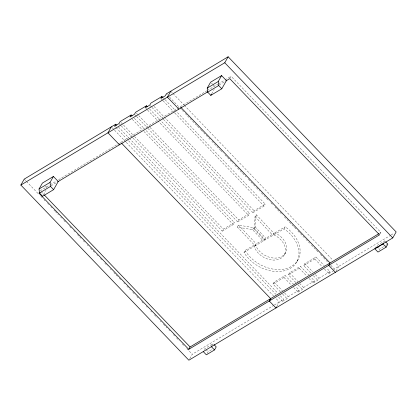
<?xml version="1.0" encoding="UTF-8"?>
<svg xmlns="http://www.w3.org/2000/svg" width="417" height="417" viewBox="0 0 417 417"><rect width="100%" height="100%" fill="white"/><g stroke="black" fill="none" stroke-linecap="round" stroke-linejoin="round"><path stroke-width="0.31" stroke-dasharray="2.08 1.56" d="M253.989 228.943L255.032 216.611L256.158 214.619L274.005 233.411L272.874 235.397L264.696 240.218L253.989 228.943L255.115 226.952L256.158 214.619M43.535 194.619L46 190.277M120.263 143.359L120.805 142.405M211.716 93.736L214.187 89.394M230.007 78.156L231.091 76.248L380.914 232.446L380.101 233.88M132.992 138.116L222.23 231.154L223.356 229.162L234.364 222.563L146.028 130.469M222.23 231.154L233.233 224.549L234.364 222.563M147.952 128.405L237.638 221.907L238.764 219.921L249.689 213.374L160.899 120.805M237.315 227.051L238.441 225.065L253.755 227.755L264.461 239.035L263.335 241.021L255.157 245.837L237.315 227.051L252.629 229.746L263.335 241.021M237.638 221.907L248.558 215.36L249.689 213.374M163.276 119.215L252.963 212.717L254.089 210.731L265.186 204.075L176.401 111.511M252.963 212.717L264.06 206.061L265.186 204.075M252.629 229.746L253.755 227.755M273.792 234.854L284.04 228.818L285.979 230.22A31.239 22.7 29.6 0 1 290.357 268.355A31.239 22.7 29.6 0 1 245.154 254.276L243.992 252.421L245.123 250.429L255.366 244.393L255.485 244.805A16.941 12.307 29.6 0 0 281.991 256.366A16.941 12.307 29.6 0 0 275.392 233.072L274.923 232.868L273.792 234.854L274.261 235.063A16.941 12.307 29.6 0 1 280.86 258.352A16.941 12.307 29.6 0 1 254.354 246.791L254.24 246.379L255.366 244.393M189.782 358.589L192.242 354.252L273.766 305.353M255.157 245.837L256.283 243.851L264.461 239.035M264.696 240.218L265.827 238.227L274.005 233.411M204.393 349.555L204.971 348.544L213.113 343.66L212.253 345.177M207.218 353.308L208.083 351.786L212.425 349.18M284.04 228.818L285.165 226.827L287.104 228.229A31.239 22.7 29.6 0 1 291.488 266.369A31.239 22.7 29.6 0 1 246.28 252.29L245.123 250.429M284.321 254.907L285.452 252.921M280.443 291.843L272.979 284.066L274.11 282.08L285.119 275.475L293.459 284.17M272.979 284.066L283.987 277.461L285.119 275.475M295.851 282.601L288.392 274.819L289.518 272.833L300.438 266.286L308.778 274.98M296.742 261.996L297.874 260.01M276.888 306.339L279.348 302.002L275.746 298.249M288.392 274.819L299.312 268.272L300.438 266.286M278.572 297.123L282.627 301.35L283.753 299.364L280.151 295.606M310.738 272.953L303.712 265.629L304.843 263.643L315.94 256.987L324.28 265.681M282.627 301.35L287.026 298.708L288.157 296.722L299.161 290.117L295.653 286.458M303.712 265.629L314.814 258.973L315.94 256.987M293.646 287.532L298.035 292.103L299.161 290.117M298.035 292.103L302.434 289.466L303.566 287.48L314.486 280.928L310.535 276.81M308.966 278.337L313.36 282.914L314.486 280.928M313.36 282.914L317.759 280.276L318.89 278.285L329.988 271.629L326.475 267.969M324.468 269.038L328.857 273.615L329.988 271.629M333.543 270.477L334.387 268.991L390.583 235.282M336.019 271.227L338.786 266.354L335.185 262.595M375.149 248.313L376.608 245.749L384.75 240.864L383.875 242.402M379.136 250.018L379.72 248.991L383.52 246.713M40.235 190.731L49.68 185.065M50.238 184.731L56.347 181.067M58.573 179.732L206.769 90.838M207.322 90.505L217.825 84.208M218.378 83.874L224.461 80.231M225.013 79.897L231.091 76.248M51.088 185.794L56.107 182.782M219.238 84.932L224.773 81.612M379.256 233.442L380.914 232.446M274.323 305.02L283.753 299.364M391.136 234.948L393.924 233.28M328.857 273.615L333.261 270.977M385.689 245.41L387.32 244.43M274.923 232.868L285.165 226.827M243.992 252.421L254.24 246.379M377.494 246.676L379.72 248.991M211.471 83.108L212.347 84.02M212.79 84.479L214.541 86.309M170.782 91.193L172.581 93.074M173.034 93.544L183.845 104.813M184.293 105.282L332.933 260.244M166.383 93.835L167.285 94.774M169.537 97.119L179.446 107.45M179.894 107.92L183.501 111.678M185.299 113.554L187.103 115.436M187.551 115.905L197.012 125.767M197.46 126.236L200.613 129.52M201.067 129.989L210.074 139.382M211.872 141.259L219.983 149.713M220.431 150.183L223.137 153.003M224.935 154.879L233.046 163.334M234.844 165.21L237.101 167.556M237.549 168.03L246.108 176.949M248.36 179.3L256.017 187.28M256.465 187.749L259.619 191.038M261.423 192.915L269.08 200.9M270.878 202.777L273.13 205.128M274.933 207.004L282.59 214.984M284.394 216.866L296.101 229.074M297.905 230.95L305.562 238.936M306.01 239.405L309.617 243.163M311.416 245.04L318.624 252.556M320.428 254.433L323.128 257.247M323.582 257.722L328.533 262.882M330.785 265.233L334.387 268.991M163.334 97.886L164.684 99.293M165.137 99.762L175.953 111.042M161.301 98.928L162.656 100.341M163.104 100.81L174.374 112.559M174.822 113.028L264.06 206.061M314.814 258.973L322.273 266.755M154.035 106.418L254.089 210.731M304.843 263.643L312.745 271.879M315.377 274.626L318.89 278.285M150.203 105.59L151.559 106.997M152.007 107.466L162.823 118.746M313.37 275.7L317.759 280.276M149.635 109.061L160.451 120.336M145.799 108.227L147.154 109.64M147.602 110.109L248.558 215.36M299.312 268.272L306.333 275.59M136.458 113.262L138.262 115.139M138.715 115.613L149.531 126.888M149.979 127.357L238.764 219.921M289.518 272.833L297.858 281.527M299.614 283.362L303.566 287.48M134.879 114.779L136.234 116.187M136.682 116.656L147.498 127.936M298.046 284.889L302.434 289.466M134.31 118.251L144.225 128.587M132.283 119.298L142.197 129.635M144.001 131.517L233.233 224.549M283.987 277.461L291.452 285.244M121.05 122.504L134.123 136.13M134.571 136.599L223.356 229.162M274.11 282.08L282.45 290.774M284.644 293.062L288.157 296.722M119.47 124.021L120.826 125.434M121.274 125.903L132.543 137.646M282.637 294.131L287.026 298.708M118.449 127.023L128.806 137.824M129.26 138.293L277.899 293.255M114.618 126.195L115.519 127.133M115.968 127.602L275.866 294.303M112.246 127.784L114.044 129.666M114.498 130.135L125.757 141.874M126.205 142.343L273.495 295.898M205.857 349.472L208.083 351.786M45.484 186.274L46.798 187.645M41.137 191.669L43.837 194.484M24.238 179.096L26.036 180.973M26.49 181.447L38.651 194.124M40.902 196.47L41.804 197.413M44.056 199.759L44.953 200.697M47.658 203.517L48.56 204.455M50.811 206.801L51.713 207.744M53.965 210.09L54.867 211.028M55.315 211.497L58.469 214.786M60.72 217.132L61.622 218.07M63.874 220.421L65.672 222.297M69.728 226.525L71.531 228.401M73.783 230.752L74.685 231.69M77.385 234.51L79.188 236.387M79.637 236.856L81.44 238.732M83.238 240.614L84.594 242.022M87.294 244.842L88.195 245.78M90.447 248.125L92.699 250.476M93.153 250.945L94.503 252.353M96.754 254.698L97.656 255.642M100.356 258.457L101.706 259.864M104.86 263.153L107.565 265.973M110.265 268.788L111.167 269.726M113.867 272.546L115.671 274.422M116.119 274.892L117.474 276.299M119.272 278.181L121.076 280.057M123.776 282.877L124.678 283.815M126.93 286.161L130.537 289.919M132.788 292.265L134.138 293.677M136.839 296.492L138.194 297.905M141.796 301.658L144.047 304.009M146.299 306.354L147.201 307.293M150.803 311.051L151.705 311.989M154.405 314.809L157.11 317.624M160.264 320.913L161.165 321.851M163.417 324.202L167.019 327.955M168.822 329.837L169.719 330.775M173.326 334.528L174.676 335.94M176.48 337.817L179.18 340.637M182.333 343.921L183.683 345.333M186.837 348.617L192.242 354.252M255.032 216.611L272.874 235.397M255.115 226.952L265.827 238.227M238.441 225.065L256.283 243.851"/><path stroke-width="0.63" d="M162.88 97.411L161.978 96.473L160.853 98.459L165.252 95.821L166.383 93.835L228.141 56.785L396.15 231.946L392.762 237.904L188.859 360.215L20.85 185.054L24.238 179.096L115.749 124.203L116.645 125.147M39.042 189L42.414 183.073L53.418 176.469L58.244 181.499L53.616 189.646L42.607 196.251L39.511 193.014L39.042 189L50.05 182.401L53.418 176.469M111.344 126.846L107.956 132.809L119.45 144.788M115.749 124.203L114.618 126.195L119.022 123.552L120.148 121.566L131.157 114.962L132.059 115.905M131.157 114.962L130.026 116.948L134.43 114.31L135.556 112.324L146.482 105.772L147.378 106.71M146.482 105.772L145.351 107.758L149.755 105.115L150.881 103.129L161.978 96.473M170.782 91.193L167.394 97.156L178.888 109.134M207.228 88.123L210.595 82.191L221.599 75.592L226.426 80.622L221.797 88.764L210.793 95.368L207.692 92.136L207.228 88.123L218.232 81.518L221.599 75.592M20.85 185.054L224.758 62.748L228.141 56.785M210.793 95.368L211.409 94.284M39.99 192.451L38.88 193.118L188.729 349.342L190.084 346.954L378.704 233.775M211.961 345.683L211.388 346.699L214.5 349.941L206.352 354.825L203.241 351.583M214.5 349.941L216.225 346.902L214.004 344.583M121.701 143.344L270.654 298.629L269.273 300.985L275.965 307.965L276.58 306.881M269.299 301.011L270.654 298.629M385.642 241.787L387.862 244.107L386.116 247.187L377.969 252.071L374.857 248.829L383.004 243.94L383.588 242.913M57.77 181.786L207.63 91.896M225.868 80.955L229.736 78.636L379.559 234.834L188.729 349.342M39.511 193.014L50.514 186.415L50.05 182.401M207.692 92.136L218.696 85.532L218.232 81.518M224.758 62.748L392.762 237.904M383.004 243.94L386.116 247.187M218.696 85.532L221.797 88.764M180.691 107.221L330.061 262.95L328.711 265.332L335.404 272.311M50.514 186.415L53.616 189.646M44.285 194.953L190.084 346.954"/></g></svg>
